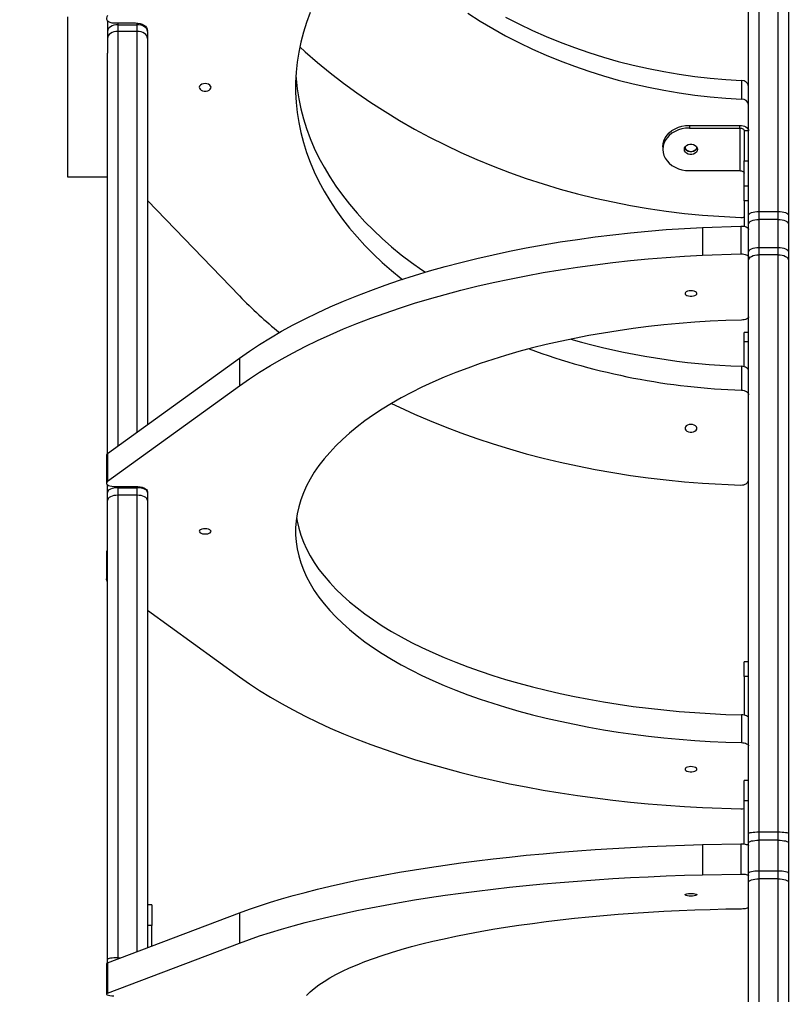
# Model space of a CAD drawing. Header units: millimetres. Extents: x -6600 to 7025, y -6221 to 3623.
# Drawn here: x 2559 to 3079, y 922 to 1581 of the extents above; entities that cross this region are included whole.
import ezdxf

# ---------------------------------------------------------------- set-up
doc = ezdxf.new("R2010")
doc.units = ezdxf.units.MM
doc.layers.add('DIKOM_ОБЪЕКТ', color=7, linetype='Continuous')
doc.layers.add('DIKOM_РАЗМЕР_ОБЪЕКТА', color=7, linetype='Continuous')
doc.styles.add('style1', font='arial.ttf', dxfattribs={"width": 0.8})
doc.dimstyles.new('1-50', dxfattribs={"dimtxt": 300, "dimasz": 200, "dimexe": 100, "dimexo": 0, "dimgap": 100, "dimtad": 1, "dimtxsty": 'style1', "dimcen": 200, "dimclrd": 7, "dimclre": 7, "dimclrt": 7, "dimadec": 1, "dimazin": 2, "dimtfac": 1, "dimtmove": 0, "dimatfit": 2, "dimfxl": 0, "dimlwd": 25, "dimlwe": 18, "dimarcsym": 0})

# ---------------------------------------------------------------- blocks, each defined once
blk = doc.blocks.new('*D1')
at = {"layer": 'Defpoints', "color": 0, "transparency": 16777216}
for p in [(3072.19, 2122.93), (-5486.8, -2868.46), (-2902.59, -2868.46)]:
    blk.add_point(p, dxfattribs=at)
at = {"layer": 'DIKOM_РАЗМЕР_ОБЪЕКТА', "color": 7, "lineweight": 18, "transparency": 16777216}
for p, q in [((3072.19, 2122.93), (-5586.8, 2122.93)), ((-2902.59, -2868.46), (-5586.8, -2868.46))]:
    blk.add_line(p, q, dxfattribs=at)
at = {"layer": 'DIKOM_РАЗМЕР_ОБЪЕКТА', "color": 7, "lineweight": 25, "transparency": 16777216}
blk.add_line((-5486.8, 1922.93), (-5486.8, -2668.46), dxfattribs=at)
at = {"layer": 'DIKOM_РАЗМЕР_ОБЪЕКТА', "color": 7, "transparency": 16777216}
for points in [[(-5520.13, 1922.93), (-5453.46, 1922.93), (-5486.8, 2122.93)], [(-5520.13, -2668.46), (-5453.46, -2668.46), (-5486.8, -2868.46)]]:
    blk.add_solid(points, dxfattribs=at)
at = {"layer": 'DIKOM_РАЗМЕР_ОБЪЕКТА', "color": 7, "transparency": 16777216, "insert": (-5739.97, -512.1), "char_height": 300, "attachment_point": 5, "rotation": 90, "style": 'style1'}
blk.add_mtext('4950', dxfattribs=at)

msp = doc.modelspace()

# ---------------------------------------------------------------- linework, layer by layer
at = {"layer": 'DIKOM_ОБЪЕКТ', "color": 7, "linetype": 'Continuous', "lineweight": 15}
for p, q in [((3052.189, 1448.515), (3052.189, 1800.828)), ((3059.189, 1805.816), (3059.189, 1451.019)), ((3072.189, 1451.019), (3072.189, 1805.816)), ((3079.189, 1800.828), (3079.189, 1448.515)), ((2591.71, 1582.643), (2591.71, 1474.357)), ((2618.71, 1579.952), (2618.71, 1558.031)), ((2622.921, 1578.477), (2637.71, 1578.477)), ((2625.71, 1578.477), (2625.71, 1577.216)), ((2625.71, 1577.216), (2625.71, 1572.811)), ((2625.71, 1577.216), (2638.71, 1577.216)), ((2638.71, 1577.216), (2638.71, 1578.436)), ((2638.71, 1572.811), (2638.71, 1577.216)), ((2638.71, 1572.811), (2625.71, 1572.811)), ((2625.71, 1572.811), (2625.71, 1292.446)), ((2638.71, 1301.85), (2638.71, 1572.811)), ((2645.71, 1572.767), (2645.71, 1573.352)), ((2645.71, 1572.731), (2645.71, 1567.941)), ((2645.71, 1567.941), (2645.71, 1306.913)), ((2618.71, 1287.383), (2618.71, 1558.031)), ((3047.476, 1539.611), (3047.476, 1527.01)), ((3012.19, 1509.222), (3012.19, 1507.422)), ((3012.19, 1509.222), (3046.19, 1509.222)), ((3012.19, 1507.422), (3046.19, 1507.422)), ((3046.19, 1507.422), (3046.19, 1509.222)), ((3046.19, 1507.422), (3046.19, 1478.623)), ((3049.189, 1505.622), (3049.189, 1485.22)), ((3052.189, 1505.622), (3049.189, 1505.622)), ((2994.19, 1494.823), (2994.19, 1493.023)), ((3049.189, 1468.166), (3049.189, 1485.22)), ((3049.189, 1485.22), (3052.189, 1485.22)), ((3012.19, 1478.623), (3046.19, 1478.623)), ((2591.71, 1474.357), (2618.71, 1474.357)), ((3052.189, 1468.166), (3049.189, 1468.166)), ((3049.189, 1458.216), (3049.189, 1468.166)), ((2645.71, 1458.427), (2707.968, 1393.902)), ((3049.189, 1458.216), (3049.189, 1440.978)), ((3052.189, 1458.216), (3049.189, 1458.216)), ((3059.189, 1451.019), (3059.189, 1445.654)), ((3059.189, 1451.019), (3072.189, 1451.019)), ((3072.189, 1445.654), (3072.189, 1451.019)), ((3021.044, 1448.496), (3046.966, 1446.928)), ((3052.189, 1442.524), (3052.189, 1448.515)), ((3059.189, 1445.654), (3059.189, 1426.77)), ((3072.189, 1445.654), (3059.189, 1445.654)), ((3072.189, 1426.77), (3072.189, 1445.654)), ((3079.189, 1448.515), (3079.189, 1442.524)), ((3021.044, 1440.286), (3046.966, 1441.162)), ((3021.044, 1440.286), (3021.044, 1421.502)), ((3046.966, 1441.162), (3046.966, 1422.379)), ((3052.189, 1423.639), (3052.189, 1442.524)), ((3079.189, 1442.524), (3079.189, 1423.639)), ((3059.189, 1426.77), (3059.189, 1421.774)), ((3059.189, 1426.77), (3072.189, 1426.77)), ((3072.189, 1421.774), (3072.189, 1426.77)), ((3021.044, 1421.502), (3046.966, 1422.379)), ((3052.189, 1418.061), (3052.189, 1423.639)), ((3052.189, 1030.53), (3052.189, 1418.061)), ((3059.189, 1421.774), (3059.189, 1031.511)), ((3072.189, 1421.774), (3059.189, 1421.774)), ((3072.189, 1031.511), (3072.189, 1421.774)), ((3079.189, 1423.639), (3079.189, 1418.061)), ((3079.189, 1418.061), (3079.189, 1030.53)), ((3052.189, 1369.275), (3049.189, 1369.275)), ((3049.189, 1362.808), (3049.189, 1369.275)), ((3049.189, 1346.081), (3049.189, 1362.808)), ((3052.189, 1362.808), (3049.189, 1362.808)), ((2618.728, 1287.395), (2707.968, 1351.948)), ((2707.968, 1351.948), (2707.968, 1333.165)), ((3047.476, 1346.343), (3047.476, 1330.219)), ((2618.728, 1268.612), (2707.968, 1333.165)), ((2646.259, 1307.31), (2645.71, 1307.31)), ((2617.921, 1286.177), (2617.921, 1267.393)), ((2618.728, 1287.395), (2618.728, 1268.612)), ((2618.71, 1261.092), (2618.71, 1266.187)), ((3021.044, 1267.336), (3046.966, 1266.08)), ((2618.71, 1255.573), (2618.71, 1261.092)), ((2622.921, 1265.157), (2637.71, 1265.157)), ((2625.71, 1265.157), (2625.71, 1264.222)), ((2625.71, 1264.222), (2625.71, 1259.148)), ((2625.71, 1264.222), (2638.71, 1264.222)), ((2625.71, 1259.148), (2625.71, 946.409)), ((2638.71, 1259.148), (2625.71, 1259.148)), ((2638.71, 1264.222), (2638.71, 1265.129)), ((2638.71, 1259.148), (2638.71, 1264.222)), ((2638.71, 950.536), (2638.71, 1259.148)), ((2645.71, 1261.173), (2645.71, 1261.581)), ((2645.71, 1261.137), (2645.71, 1261.092)), ((2645.71, 1261.092), (2645.71, 1255.573)), ((2618.71, 945.268), (2618.71, 1255.573)), ((2645.71, 1255.573), (2645.71, 953.187)), ((2617.921, 1220.888), (2617.921, 1202.105)), ((2645.71, 1181.369), (2707.968, 1136.333)), ((3052.189, 1146.454), (3049.189, 1146.454)), ((3049.189, 1136.504), (3049.189, 1146.454)), ((3049.189, 1136.504), (3049.189, 1110.486)), ((3052.189, 1136.504), (3049.189, 1136.504)), ((3047.476, 1110.669), (3047.476, 1091.886)), ((3052.189, 1066.328), (3049.189, 1066.328)), ((3049.189, 1052.541), (3049.189, 1066.328)), ((3049.189, 1023.356), (3049.189, 1052.541)), ((3052.189, 1052.541), (3049.189, 1052.541)), ((3021.044, 1047.996), (3046.966, 1047.12)), ((3052.189, 1024.24), (3052.189, 1030.53)), ((3059.189, 1031.511), (3059.189, 1025.879)), ((3059.189, 1031.511), (3072.189, 1031.511)), ((3072.189, 1025.879), (3072.189, 1031.511)), ((3079.189, 1030.53), (3079.189, 1024.24)), ((3021.044, 1022.994), (3046.966, 1023.453)), ((3021.044, 1022.994), (3021.044, 1002.577)), ((3046.966, 1023.453), (3046.966, 1003.036)), ((3052.189, 1003.653), (3052.189, 1024.24)), ((3059.189, 1025.879), (3059.189, 1005.291)), ((3072.189, 1025.879), (3059.189, 1025.879)), ((3072.189, 1005.291), (3072.189, 1025.879)), ((3079.189, 1024.24), (3079.189, 1003.653)), ((3021.044, 1002.577), (3046.966, 1003.036)), ((3052.189, 997.507), (3052.189, 1003.653)), ((3059.189, 1005.291), (3059.189, 999.787)), ((3059.189, 1005.291), (3072.189, 1005.291)), ((3072.189, 999.787), (3072.189, 1005.291)), ((3079.189, 1003.653), (3079.189, 997.507)), ((3052.189, 636.963), (3052.189, 997.507)), ((3059.189, 999.787), (3059.189, 636.702)), ((3072.189, 999.787), (3059.189, 999.787)), ((3072.189, 636.702), (3072.189, 999.787)), ((3079.189, 997.507), (3079.189, 636.963)), ((2618.728, 942.971), (2707.968, 976.758)), ((2648.71, 982.136), (2645.71, 982.136)), ((2648.71, 982.136), (2648.71, 968.349)), ((2707.968, 976.758), (2707.968, 956.342)), ((2648.71, 968.349), (2645.71, 968.349)), ((2648.71, 954.322), (2648.71, 968.349)), ((2618.728, 922.554), (2707.968, 956.342)), ((2618.71, 942.965), (2618.71, 945.268)), ((2618.728, 942.971), (2618.728, 922.554)), ((2625.71, 946.409), (2625.71, 945.615)), ((2625.71, 946.409), (2627.81, 946.409)), ((2617.921, 942.333), (2617.921, 921.917))]:
    msp.add_line(p, q, dxfattribs=at)
at = {"layer": 'DIKOM_ОБЪЕКТ', "color": 7, "linetype": 'Continuous', "lineweight": 15, "flags": 128}
for points in [[(2618.728, 1583.426), (2618.156, 1582.651), (2617.925, 1581.807), (2618.051, 1580.953), (2618.527, 1580.152), (2619.316, 1579.46), (2620.365, 1578.927), (2621.595, 1578.591), (2622.921, 1578.477)], [(2755.714, 1585.529), (2753.258, 1578.893), (2751.148, 1572.209), (2749.386, 1565.484), (2747.973, 1558.724), (2746.913, 1551.939), (2746.206, 1545.134), (2745.851, 1538.319), (2745.851, 1531.499), (2746.206, 1524.683), (2746.913, 1517.879), (2747.973, 1511.093), (2749.386, 1504.334), (2751.148, 1497.609), (2753.258, 1490.924), (2755.714, 1484.289), (2758.513, 1477.709), (2761.652, 1471.193), (2765.128, 1464.747), (2768.936, 1458.379), (2773.072, 1452.096), (2777.533, 1445.904), (2782.312, 1439.811), (2787.405, 1433.823), (2792.806, 1427.946), (2798.509, 1422.188), (2804.508, 1416.555), (2810.796, 1411.053), (2817.366, 1405.687), (2818.092, 1405.117)], [(2862.284, 1585.036), (2870.609, 1579.731), (2879.149, 1574.65), (2887.897, 1569.799), (2896.841, 1565.184), (2905.972, 1560.809), (2915.281, 1556.679), (2924.755, 1552.799), (2934.386, 1549.174), (2944.162, 1545.807), (2954.072, 1542.701), (2964.107, 1539.861), (2974.253, 1537.29), (2984.502, 1534.99), (2994.84, 1532.964), (3005.256, 1531.214), (3015.74, 1529.742), (3026.279, 1528.55), (3036.861, 1527.639), (3047.476, 1527.01)], [(2887.897, 1582.4), (2896.841, 1577.785), (2905.972, 1573.41), (2915.281, 1569.28), (2924.755, 1565.4), (2934.386, 1561.775), (2944.162, 1558.408), (2954.072, 1555.302), (2964.107, 1552.462), (2974.253, 1549.891), (2984.502, 1547.591), (2994.84, 1545.565), (3005.256, 1543.815), (3015.74, 1542.343), (3026.279, 1541.151), (3036.861, 1540.24), (3047.476, 1539.611)], [(2625.71, 1577.216), (2624.345, 1577.13), (2623.032, 1576.875), (2621.822, 1576.46), (2620.761, 1575.902), (2619.89, 1575.223), (2619.243, 1574.447), (2618.845, 1573.606), (2618.71, 1572.731)], [(2637.71, 1578.477), (2639.271, 1578.378), (2640.771, 1578.087), (2642.155, 1577.613), (2643.367, 1576.976), (2644.362, 1576.2), (2645.101, 1575.313), (2645.556, 1574.352), (2645.71, 1573.352)], [(2645.71, 1572.731), (2645.576, 1573.606), (2645.178, 1574.447), (2644.531, 1575.223), (2643.66, 1575.902), (2642.599, 1576.46), (2641.389, 1576.875), (2640.076, 1577.13), (2638.71, 1577.216)], [(2625.71, 1572.811), (2624.345, 1572.718), (2623.032, 1572.441), (2621.822, 1571.991), (2620.761, 1571.385), (2619.89, 1570.647), (2619.243, 1569.805), (2618.845, 1568.891), (2618.71, 1567.941)], [(2645.71, 1567.941), (2645.576, 1568.891), (2645.178, 1569.805), (2644.531, 1570.647), (2643.66, 1571.385), (2642.599, 1571.991), (2641.389, 1572.441), (2640.076, 1572.718), (2638.71, 1572.811)], [(2748.685, 1562.341), (2752.312, 1559.054), (2760.686, 1551.78), (2769.323, 1544.706), (2778.215, 1537.837), (2787.355, 1531.179), (2796.735, 1524.739), (2806.347, 1518.52), (2816.182, 1512.53), (2826.232, 1506.773), (2836.489, 1501.253), (2846.943, 1495.976), (2857.586, 1490.947), (2868.409, 1486.169), (2879.402, 1481.646), (2890.555, 1477.383), (2901.86, 1473.383), (2913.307, 1469.65), (2924.885, 1466.186), (2936.585, 1462.995), (2948.397, 1460.08), (2960.311, 1457.443), (2972.316, 1455.085), (2984.403, 1453.011), (2996.559, 1451.22), (3008.777, 1449.715), (3021.044, 1448.496)], [(2746.055, 1542.971), (2746.206, 1540.807), (2746.913, 1534.002), (2747.973, 1527.217), (2749.386, 1520.457), (2751.148, 1513.732), (2753.258, 1507.048), (2755.714, 1500.412), (2758.513, 1493.833), (2761.652, 1487.317), (2765.128, 1480.871), (2768.936, 1474.503), (2773.072, 1468.219), (2777.533, 1462.028), (2782.312, 1455.934), (2787.405, 1449.946), (2792.806, 1444.07), (2798.509, 1438.312), (2804.508, 1432.679), (2810.796, 1427.176), (2817.366, 1421.811), (2824.211, 1416.589), (2831.323, 1411.515), (2833.617, 1409.95)], [(2684.71, 1537.472), (2683.531, 1537.358), (2682.457, 1537.026), (2681.583, 1536.507), (2680.987, 1535.845), (2680.721, 1535.1), (2680.81, 1534.339), (2681.246, 1533.627), (2681.99, 1533.03), (2682.975, 1532.6), (2684.114, 1532.375), (2685.306, 1532.375), (2686.446, 1532.6), (2687.431, 1533.03), (2688.174, 1533.627), (2688.61, 1534.339), (2688.699, 1535.1), (2688.433, 1535.845), (2687.837, 1536.507), (2686.963, 1537.026), (2685.889, 1537.358), (2684.71, 1537.472)], [(2994.19, 1494.823), (2994.373, 1496.872), (2994.919, 1498.88), (2995.816, 1500.804), (2997.047, 1502.608), (2998.586, 1504.252), (3000.402, 1505.705), (3002.458, 1506.936), (3004.712, 1507.921), (3007.119, 1508.639), (3009.628, 1509.075), (3012.19, 1509.222)], [(3012.19, 1507.422), (3009.628, 1507.275), (3007.119, 1506.839), (3004.712, 1506.121), (3002.458, 1505.136), (3000.402, 1503.905), (2998.586, 1502.452), (2997.047, 1500.807), (2995.816, 1499.004), (2994.919, 1497.079), (2994.373, 1495.072), (2994.19, 1493.023)], [(3046.19, 1509.222), (3047.36, 1509.153), (3048.486, 1508.948), (3049.523, 1508.615), (3050.432, 1508.167), (3051.178, 1507.622), (3051.733, 1506.999), (3052.074, 1506.324), (3052.19, 1505.622)], [(3046.19, 1507.422), (3046.775, 1507.387), (3047.337, 1507.285), (3047.856, 1507.118), (3048.311, 1506.895), (3048.684, 1506.622), (3048.961, 1506.311), (3049.132, 1505.973), (3049.189, 1505.622)], [(3008.789, 1493.023), (3008.968, 1494.014), (3009.488, 1494.926), (3010.308, 1495.683), (3011.362, 1496.224), (3012.564, 1496.507), (3013.816, 1496.507), (3015.017, 1496.224), (3016.071, 1495.683), (3016.891, 1494.926), (3017.411, 1494.014), (3017.589, 1493.023), (3017.411, 1492.031), (3016.891, 1491.12), (3016.071, 1490.362), (3015.017, 1489.821), (3013.816, 1489.539), (3012.564, 1489.539), (3011.362, 1489.821), (3010.308, 1490.362), (3009.488, 1491.12), (3008.968, 1492.031), (3008.789, 1493.023)], [(2994.19, 1493.023), (2994.373, 1490.973), (2994.919, 1488.966), (2995.816, 1487.041), (2997.047, 1485.238), (2998.586, 1483.593), (3000.402, 1482.14), (3002.458, 1480.909), (3004.712, 1479.925), (3007.119, 1479.207), (3009.628, 1478.77), (3012.19, 1478.623)], [(3017.443, 1493.923), (3017.411, 1493.831), (3016.891, 1492.92), (3016.071, 1492.163), (3015.017, 1491.621), (3013.816, 1491.339), (3012.564, 1491.339), (3011.362, 1491.621), (3010.308, 1492.163), (3009.488, 1492.92), (3008.968, 1493.831), (3008.936, 1493.923)], [(3009.208, 1494.519), (3009.29, 1494.111), (3009.725, 1493.223), (3010.469, 1492.477), (3011.454, 1491.94), (3012.594, 1491.659), (3013.786, 1491.659), (3014.925, 1491.94), (3015.91, 1492.477), (3016.654, 1493.223), (3017.089, 1494.111), (3017.171, 1494.515)], [(3046.19, 1478.623), (3046.775, 1478.589), (3047.337, 1478.486), (3047.856, 1478.32), (3048.311, 1478.096), (3048.684, 1477.823), (3048.961, 1477.512), (3049.132, 1477.174), (3049.189, 1476.823)], [(3052.189, 1448.515), (3052.324, 1449.003), (3052.722, 1449.473), (3053.369, 1449.906), (3054.239, 1450.286), (3055.3, 1450.597), (3056.51, 1450.828), (3057.824, 1450.971), (3059.189, 1451.019)], [(3072.189, 1451.019), (3073.555, 1450.971), (3074.868, 1450.828), (3076.078, 1450.597), (3077.139, 1450.286), (3078.009, 1449.906), (3078.656, 1449.473), (3079.055, 1449.003), (3079.189, 1448.515)], [(3052.189, 1442.524), (3052.324, 1443.135), (3052.722, 1443.722), (3053.369, 1444.263), (3054.239, 1444.738), (3055.3, 1445.127), (3056.51, 1445.416), (3057.824, 1445.594), (3059.189, 1445.654)], [(3072.189, 1445.654), (3073.555, 1445.594), (3074.868, 1445.416), (3076.078, 1445.127), (3077.139, 1444.738), (3078.009, 1444.263), (3078.656, 1443.722), (3079.055, 1443.135), (3079.189, 1442.524)], [(2707.968, 1351.948), (2714.623, 1356.607), (2721.581, 1361.176), (2728.835, 1365.651), (2736.379, 1370.03), (2744.207, 1374.309), (2752.312, 1378.483), (2760.686, 1382.549), (2769.323, 1386.503), (2778.215, 1390.343), (2787.355, 1394.065), (2796.735, 1397.665), (2806.347, 1401.141), (2816.182, 1404.49), (2826.232, 1407.708), (2836.489, 1410.794), (2846.943, 1413.744), (2857.586, 1416.555), (2868.409, 1419.226), (2879.402, 1421.754), (2890.555, 1424.138), (2901.86, 1426.373), (2913.307, 1428.46), (2924.885, 1430.397), (2936.585, 1432.18), (2948.397, 1433.81), (2960.311, 1435.284), (2972.316, 1436.602), (2984.403, 1437.762), (2996.559, 1438.763), (3008.777, 1439.604), (3021.044, 1440.286)], [(3046.966, 1441.162), (3047.973, 1441.137), (3048.947, 1441.022), (3049.85, 1440.822), (3050.645, 1440.544), (3051.3, 1440.202), (3051.787, 1439.807), (3052.088, 1439.377), (3052.19, 1438.928)], [(3052.189, 1423.639), (3052.324, 1424.25), (3052.722, 1424.837), (3053.369, 1425.379), (3054.239, 1425.853), (3055.3, 1426.242), (3056.51, 1426.531), (3057.824, 1426.71), (3059.189, 1426.77)], [(3072.189, 1426.77), (3073.555, 1426.71), (3074.868, 1426.531), (3076.078, 1426.242), (3077.139, 1425.853), (3078.009, 1425.379), (3078.656, 1424.837), (3079.055, 1424.25), (3079.189, 1423.639)], [(2707.968, 1333.165), (2714.623, 1337.823), (2721.581, 1342.392), (2728.835, 1346.868), (2736.379, 1351.247), (2744.207, 1355.525), (2752.312, 1359.699), (2760.686, 1363.766), (2769.323, 1367.72), (2778.215, 1371.56), (2787.355, 1375.282), (2796.735, 1378.882), (2806.347, 1382.358), (2816.182, 1385.707), (2826.232, 1388.925), (2836.489, 1392.011), (2846.943, 1394.96), (2857.586, 1397.772), (2868.409, 1400.443), (2879.402, 1402.971), (2890.555, 1405.354), (2901.86, 1407.59), (2913.307, 1409.677), (2924.885, 1411.613), (2936.585, 1413.397), (2948.397, 1415.027), (2960.311, 1416.501), (2972.316, 1417.819), (2984.403, 1418.979), (2996.559, 1419.98), (3008.777, 1420.821), (3021.044, 1421.502)], [(3046.966, 1422.379), (3047.973, 1422.353), (3048.947, 1422.238), (3049.85, 1422.038), (3050.645, 1421.761), (3051.3, 1421.418), (3051.787, 1421.024), (3052.088, 1420.594), (3052.19, 1420.145)], [(3052.189, 1418.061), (3052.324, 1418.785), (3052.722, 1419.482), (3053.369, 1420.124), (3054.239, 1420.686), (3055.3, 1421.148), (3056.51, 1421.491), (3057.824, 1421.702), (3059.189, 1421.774)], [(3072.189, 1421.774), (3073.555, 1421.702), (3074.868, 1421.491), (3076.078, 1421.148), (3077.139, 1420.686), (3078.009, 1420.124), (3078.656, 1419.482), (3079.055, 1418.785), (3079.189, 1418.061)], [(3013.19, 1397.394), (3012.01, 1397.315), (3010.936, 1397.083), (3010.062, 1396.721), (3009.466, 1396.259), (3009.201, 1395.739), (3009.29, 1395.207), (3009.725, 1394.711), (3010.469, 1394.294), (3011.454, 1393.994), (3012.594, 1393.836), (3013.786, 1393.836), (3014.925, 1393.994), (3015.91, 1394.294), (3016.654, 1394.711), (3017.089, 1395.207), (3017.178, 1395.739), (3016.913, 1396.259), (3016.317, 1396.721), (3015.443, 1397.083), (3014.368, 1397.315), (3013.19, 1397.394)], [(3052.19, 1379.845), (3052.101, 1379.424), (3051.836, 1379.019), (3051.406, 1378.643), (3050.825, 1378.31), (3050.114, 1378.031), (3049.3, 1377.818), (3048.41, 1377.677), (3047.476, 1377.613)], [(3047.476, 1377.613), (3036.861, 1377.261), (3026.279, 1376.752), (3015.74, 1376.085), (3005.256, 1375.262), (2994.84, 1374.284), (2984.502, 1373.152), (2974.253, 1371.866), (2964.107, 1370.428), (2954.072, 1368.841), (2944.162, 1367.105), (2934.386, 1365.223), (2924.755, 1363.196), (2915.281, 1361.027), (2905.972, 1358.719), (2896.841, 1356.273), (2887.897, 1353.693), (2879.149, 1350.981), (2870.609, 1348.141), (2862.284, 1345.175), (2854.184, 1342.087), (2846.318, 1338.881), (2838.695, 1335.559), (2831.323, 1332.126), (2824.211, 1328.584), (2817.366, 1324.939), (2810.796, 1321.195), (2804.508, 1317.354), (2798.509, 1313.423), (2792.806, 1309.404), (2787.405, 1305.302), (2782.312, 1301.123), (2777.533, 1296.87), (2773.072, 1292.549), (2768.936, 1288.163), (2765.128, 1283.718), (2761.652, 1279.22), (2758.513, 1274.672), (2755.714, 1270.079), (2753.258, 1265.448), (2751.148, 1260.783), (2749.386, 1256.089), (2747.973, 1251.371), (2746.913, 1246.635), (2746.206, 1241.886), (2745.851, 1237.129), (2745.851, 1232.369), (2746.206, 1227.612), (2746.913, 1222.863), (2747.973, 1218.127), (2749.386, 1213.41), (2751.148, 1208.716), (2753.258, 1204.05), (2755.714, 1199.419), (2758.513, 1194.827), (2761.652, 1190.279), (2765.128, 1185.78), (2768.936, 1181.335), (2773.072, 1176.95), (2777.533, 1172.628), (2782.312, 1168.375), (2787.405, 1164.196), (2792.806, 1160.095), (2798.509, 1156.076), (2804.508, 1152.144), (2810.796, 1148.304), (2817.366, 1144.559), (2824.211, 1140.914), (2831.323, 1137.373), (2838.695, 1133.94), (2846.318, 1130.618), (2854.184, 1127.411), (2862.284, 1124.323), (2870.609, 1121.358), (2879.149, 1118.517), (2887.897, 1115.806), (2896.841, 1113.225), (2905.972, 1110.78), (2915.281, 1108.471), (2924.755, 1106.303), (2934.386, 1104.276), (2944.162, 1102.393), (2954.072, 1100.658), (2964.107, 1099.07), (2974.253, 1097.633), (2984.502, 1096.347), (2994.84, 1095.214), (3005.256, 1094.236), (3015.74, 1093.413), (3026.279, 1092.747), (3036.861, 1092.238), (3047.476, 1091.886)], [(3052.19, 1343.144), (3052.101, 1343.747), (3051.836, 1344.328), (3051.406, 1344.867), (3050.825, 1345.344), (3050.114, 1345.743), (3049.3, 1346.049), (3048.41, 1346.251), (3047.476, 1346.343)], [(3047.476, 1330.219), (3048.41, 1330.128), (3049.3, 1329.925), (3050.114, 1329.619), (3050.825, 1329.22), (3051.406, 1328.743), (3051.836, 1328.204), (3052.101, 1327.623), (3052.19, 1327.021)], [(2810.813, 1321.205), (2816.182, 1318.622), (2826.232, 1314.011), (2836.489, 1309.59), (2846.943, 1305.364), (2857.586, 1301.336), (2868.409, 1297.509), (2879.402, 1293.886), (2890.555, 1290.472), (2901.86, 1287.268), (2913.307, 1284.278), (2924.885, 1281.504), (2936.585, 1278.949), (2948.397, 1276.614), (2960.311, 1274.501), (2972.316, 1272.613), (2984.403, 1270.951), (2996.559, 1269.517), (3008.777, 1268.312), (3021.044, 1267.336)], [(3013.19, 1307.003), (3012.01, 1306.889), (3010.936, 1306.558), (3010.062, 1306.038), (3009.466, 1305.376), (3009.201, 1304.631), (3009.29, 1303.87), (3009.725, 1303.158), (3010.469, 1302.561), (3011.454, 1302.131), (3012.594, 1301.906), (3013.786, 1301.906), (3014.925, 1302.131), (3015.91, 1302.561), (3016.654, 1303.158), (3017.089, 1303.87), (3017.178, 1304.631), (3016.913, 1305.376), (3016.317, 1306.038), (3015.443, 1306.558), (3014.368, 1306.889), (3013.19, 1307.003)], [(2618.728, 1268.612), (2618.156, 1268.071), (2617.925, 1267.482), (2618.051, 1266.886), (2618.527, 1266.327), (2619.316, 1265.844), (2620.365, 1265.472), (2621.595, 1265.237), (2622.921, 1265.157)], [(3046.966, 1266.08), (3047.973, 1266.116), (3048.947, 1266.281), (3049.85, 1266.568), (3050.645, 1266.965), (3051.3, 1267.456), (3051.787, 1268.021), (3052.088, 1268.638), (3052.19, 1269.28)], [(2625.71, 1264.222), (2624.345, 1264.162), (2623.032, 1263.984), (2621.822, 1263.695), (2620.761, 1263.305), (2619.89, 1262.831), (2619.243, 1262.29), (2618.845, 1261.703), (2618.71, 1261.092)], [(2625.71, 1259.148), (2624.345, 1259.079), (2623.032, 1258.876), (2621.822, 1258.545), (2620.761, 1258.101), (2619.89, 1257.559), (2619.243, 1256.941), (2618.845, 1256.271), (2618.71, 1255.573)], [(2637.71, 1265.157), (2639.271, 1265.089), (2640.771, 1264.885), (2642.155, 1264.555), (2643.367, 1264.11), (2644.362, 1263.568), (2645.101, 1262.95), (2645.556, 1262.279), (2645.71, 1261.581)], [(2645.71, 1261.092), (2645.576, 1261.703), (2645.178, 1262.29), (2644.531, 1262.831), (2643.66, 1263.305), (2642.599, 1263.695), (2641.389, 1263.984), (2640.076, 1264.162), (2638.71, 1264.222)], [(2645.71, 1255.573), (2645.576, 1256.271), (2645.178, 1256.941), (2644.531, 1257.559), (2643.66, 1258.101), (2642.599, 1258.545), (2641.389, 1258.876), (2640.076, 1259.079), (2638.71, 1259.148)], [(2746.497, 1244.141), (2746.913, 1241.647), (2747.973, 1236.91), (2749.386, 1232.193), (2751.148, 1227.499), (2753.258, 1222.834), (2755.714, 1218.202), (2758.513, 1213.61), (2761.652, 1209.062), (2765.128, 1204.563), (2768.936, 1200.119), (2773.072, 1195.733), (2777.533, 1191.412), (2782.312, 1187.159), (2787.405, 1182.979), (2792.806, 1178.878), (2798.509, 1174.859), (2804.508, 1170.927), (2810.796, 1167.087), (2817.366, 1163.342), (2824.211, 1159.697), (2831.323, 1156.156), (2838.695, 1152.723), (2846.318, 1149.401), (2854.184, 1146.194), (2862.284, 1143.107), (2870.609, 1140.141), (2879.149, 1137.3), (2887.897, 1134.589), (2896.841, 1132.009), (2905.972, 1129.563), (2915.281, 1127.255), (2924.755, 1125.086), (2934.386, 1123.059), (2944.162, 1121.177), (2954.072, 1119.441), (2964.107, 1117.853), (2974.253, 1116.416), (2984.502, 1115.13), (2994.84, 1113.998), (3005.256, 1113.019), (3015.74, 1112.197), (3026.279, 1111.53), (3036.861, 1111.021), (3047.476, 1110.669)], [(2684.71, 1236.538), (2683.531, 1236.459), (2682.457, 1236.227), (2681.583, 1235.864), (2680.987, 1235.403), (2680.721, 1234.883), (2680.81, 1234.351), (2681.246, 1233.855), (2681.99, 1233.438), (2682.975, 1233.138), (2684.114, 1232.98), (2685.306, 1232.98), (2686.446, 1233.138), (2687.431, 1233.438), (2688.174, 1233.855), (2688.61, 1234.351), (2688.699, 1234.883), (2688.433, 1235.403), (2687.837, 1235.864), (2686.963, 1236.227), (2685.889, 1236.459), (2684.71, 1236.538)], [(2618.728, 1200.887), (2618.156, 1201.428), (2617.925, 1202.017), (2618.051, 1202.612), (2618.527, 1203.172), (2618.71, 1203.311)], [(2707.968, 1136.333), (2714.623, 1131.675), (2721.581, 1127.106), (2728.835, 1122.63), (2736.379, 1118.251), (2744.207, 1113.973), (2752.312, 1109.799), (2760.686, 1105.733), (2769.323, 1101.778), (2778.215, 1097.939), (2787.355, 1094.217), (2796.735, 1090.616), (2806.347, 1087.14), (2816.182, 1083.792), (2826.232, 1080.573), (2836.489, 1077.488), (2846.943, 1074.538), (2857.586, 1071.727), (2868.409, 1069.056), (2879.402, 1066.527), (2890.555, 1064.144), (2901.86, 1061.908), (2913.307, 1059.821), (2924.885, 1057.885), (2936.585, 1056.101), (2948.397, 1054.472), (2960.311, 1052.997), (2972.316, 1051.68), (2984.403, 1050.52), (2996.559, 1049.519), (3008.777, 1048.677), (3021.044, 1047.996)], [(3052.19, 1108.437), (3052.101, 1108.857), (3051.836, 1109.263), (3051.406, 1109.639), (3050.825, 1109.972), (3050.114, 1110.25), (3049.3, 1110.464), (3048.41, 1110.605), (3047.476, 1110.669)], [(3047.476, 1091.886), (3048.41, 1091.822), (3049.3, 1091.681), (3050.114, 1091.467), (3050.825, 1091.189), (3051.406, 1090.856), (3051.836, 1090.48), (3052.101, 1090.074), (3052.19, 1089.654)], [(3013.19, 1075.682), (3012.01, 1075.603), (3010.936, 1075.371), (3010.062, 1075.008), (3009.466, 1074.547), (3009.201, 1074.027), (3009.29, 1073.495), (3009.725, 1072.999), (3010.469, 1072.582), (3011.454, 1072.282), (3012.594, 1072.124), (3013.786, 1072.124), (3014.925, 1072.282), (3015.91, 1072.582), (3016.654, 1072.999), (3017.089, 1073.495), (3017.178, 1074.027), (3016.913, 1074.547), (3016.317, 1075.008), (3015.443, 1075.371), (3014.368, 1075.603), (3013.19, 1075.682)], [(3052.189, 1030.53), (3052.324, 1030.721), (3052.722, 1030.905), (3053.369, 1031.075), (3054.239, 1031.224), (3055.3, 1031.346), (3056.51, 1031.436), (3057.824, 1031.492), (3059.189, 1031.511)], [(3072.189, 1031.511), (3073.555, 1031.492), (3074.868, 1031.436), (3076.078, 1031.346), (3077.139, 1031.224), (3078.009, 1031.075), (3078.656, 1030.905), (3079.055, 1030.721), (3079.189, 1030.53)], [(2707.968, 976.758), (2714.623, 979.196), (2721.581, 981.588), (2728.835, 983.93), (2736.379, 986.222), (2744.207, 988.462), (2752.312, 990.646), (2760.686, 992.775), (2769.323, 994.844), (2778.215, 996.854), (2787.355, 998.802), (2796.735, 1000.687), (2806.347, 1002.506), (2816.182, 1004.259), (2826.232, 1005.943), (2836.489, 1007.558), (2846.943, 1009.102), (2857.586, 1010.574), (2868.409, 1011.972), (2879.402, 1013.295), (2890.555, 1014.542), (2901.86, 1015.712), (2913.307, 1016.805), (2924.885, 1017.818), (2936.585, 1018.752), (2948.397, 1019.605), (2960.311, 1020.376), (2972.316, 1021.066), (2984.403, 1021.673), (2996.559, 1022.197), (3008.777, 1022.637), (3021.044, 1022.994)], [(3046.966, 1023.453), (3047.973, 1023.44), (3048.947, 1023.379), (3049.85, 1023.275), (3050.645, 1023.13), (3051.3, 1022.95), (3051.787, 1022.744), (3052.088, 1022.518), (3052.19, 1022.284)], [(3052.189, 1024.24), (3052.324, 1024.56), (3052.722, 1024.867), (3053.369, 1025.151), (3054.239, 1025.399), (3055.3, 1025.603), (3056.51, 1025.754), (3057.824, 1025.847), (3059.189, 1025.879)], [(3072.189, 1025.879), (3073.555, 1025.847), (3074.868, 1025.754), (3076.078, 1025.603), (3077.139, 1025.399), (3078.009, 1025.151), (3078.656, 1024.867), (3079.055, 1024.56), (3079.189, 1024.24)], [(2707.968, 956.342), (2714.623, 958.78), (2721.581, 961.171), (2728.835, 963.514), (2736.379, 965.806), (2744.207, 968.045), (2752.312, 970.23), (2760.686, 972.358), (2769.323, 974.428), (2778.215, 976.438), (2787.355, 978.385), (2796.735, 980.27), (2806.347, 982.089), (2816.182, 983.842), (2826.232, 985.526), (2836.489, 987.141), (2846.943, 988.685), (2857.586, 990.157), (2868.409, 991.555), (2879.402, 992.878), (2890.555, 994.125), (2901.86, 995.296), (2913.307, 996.388), (2924.885, 997.401), (2936.585, 998.335), (2948.397, 999.188), (2960.311, 999.96), (2972.316, 1000.649), (2984.403, 1001.256), (2996.559, 1001.78), (3008.777, 1002.221), (3021.044, 1002.577)], [(3046.966, 1003.036), (3047.973, 1003.023), (3048.947, 1002.963), (3049.85, 1002.858), (3050.645, 1002.713), (3051.3, 1002.533), (3051.787, 1002.327), (3052.088, 1002.102), (3052.19, 1001.867)], [(3052.189, 1003.653), (3052.324, 1003.972), (3052.722, 1004.28), (3053.369, 1004.563), (3054.239, 1004.811), (3055.3, 1005.015), (3056.51, 1005.167), (3057.824, 1005.26), (3059.189, 1005.291)], [(3072.189, 1005.291), (3073.555, 1005.26), (3074.868, 1005.167), (3076.078, 1005.015), (3077.139, 1004.811), (3078.009, 1004.563), (3078.656, 1004.28), (3079.055, 1003.972), (3079.189, 1003.653)], [(3052.189, 997.507), (3052.324, 997.951), (3052.722, 998.379), (3053.369, 998.774), (3054.239, 999.119), (3055.3, 999.403), (3056.51, 999.613), (3057.824, 999.743), (3059.189, 999.787)], [(3072.189, 999.787), (3073.555, 999.743), (3074.868, 999.613), (3076.078, 999.403), (3077.139, 999.119), (3078.009, 998.774), (3078.656, 998.379), (3079.055, 997.951), (3079.189, 997.507)], [(3013.19, 988.087), (3012.01, 988.128), (3010.936, 988.249), (3010.062, 988.439), (3009.466, 988.681), (3009.201, 988.953), (3009.29, 989.231), (3009.725, 989.491), (3010.469, 989.709), (3011.454, 989.866), (3012.594, 989.949), (3013.786, 989.949), (3014.925, 989.866), (3015.91, 989.709), (3016.654, 989.491), (3017.089, 989.231), (3017.178, 988.953), (3016.913, 988.681), (3016.317, 988.439), (3015.443, 988.249), (3014.368, 988.128), (3013.19, 988.087)], [(2753.258, 920.899), (2755.714, 923.323), (2758.513, 925.726), (2761.652, 928.107), (2765.128, 930.461), (2768.936, 932.788), (2773.072, 935.083), (2777.533, 937.345), (2782.312, 939.571), (2787.405, 941.758), (2792.806, 943.905), (2798.509, 946.008), (2804.508, 948.066), (2810.796, 950.076), (2817.366, 952.036), (2824.211, 953.944), (2831.323, 955.797), (2838.695, 957.594), (2846.318, 959.333), (2854.184, 961.012), (2862.284, 962.628), (2870.609, 964.18), (2879.149, 965.667), (2887.897, 967.086), (2896.841, 968.436), (2905.972, 969.716), (2915.281, 970.925), (2924.755, 972.06), (2934.386, 973.121), (2944.162, 974.106), (2954.072, 975.014), (2964.107, 975.845), (2974.253, 976.598), (2984.502, 977.271), (2994.84, 977.863), (3005.256, 978.375), (3015.74, 978.806), (3026.279, 979.155), (3036.861, 979.421), (3047.476, 979.605)], [(3047.476, 979.605), (3048.41, 979.639), (3049.3, 979.713), (3050.114, 979.825), (3050.825, 979.97), (3051.406, 980.145), (3051.836, 980.342), (3052.101, 980.554), (3052.19, 980.774)], [(2618.728, 942.971), (2618.156, 942.688), (2617.925, 942.379), (2617.921, 942.333)], [(2625.71, 946.409), (2624.345, 946.388), (2623.032, 946.323), (2621.822, 946.217), (2620.761, 946.075), (2619.89, 945.902), (2619.243, 945.705), (2618.845, 945.49), (2618.71, 945.268)], [(2618.728, 922.554), (2618.156, 922.271), (2617.925, 921.963), (2618.051, 921.651), (2618.527, 921.358), (2619.316, 921.105), (2620.365, 920.911), (2621.595, 920.788), (2622.921, 920.746)]]:
    msp.add_lwpolyline(points, dxfattribs=at)
at = {"layer": 'DIKOM_ОБЪЕКТ', "color": 7, "linetype": 'Continuous', "lineweight": 15}
for centre, radius, start, end in [((3047.701, 1535.098), 4.519, 6.60754, 92.852091), ((3047.701, 1522.496), 4.519, 6.605712, 92.852232), ((3047.202, 1452.996), 6.073, 267.776596, 289.103397), ((2930.266, 1609.195), 309.464, 224.082788, 230.853982), ((3063.334, 1816.256), 470.181, 253.793603, 268.067153), ((3061.897, 1788.666), 458.673, 249.82632, 268.198341), ((2619.386, 1286.082), 1.468, 116.621532, 176.314619), ((2619.565, 1220.674), 1.658, 121.016726, 172.554564), ((3047.216, 1057.607), 10.49, 268.639112, 280.845452)]:
    msp.add_arc(centre, radius, start, end, dxfattribs=at)

# ---------------------------------------------------------------- dimensions: what is measured, and where the dimension line sits
at = {"layer": 'DIKOM_РАЗМЕР_ОБЪЕКТА'}
dim = msp.add_linear_dim(base=(-5486.798, -2868.463), p1=(3072.189, 2122.925), p2=(-2902.586, -2868.463), angle=90, text='4950', dimstyle='1-50', dxfattribs=at)
dim.commit()
dim.dimension.update_dxf_attribs({"geometry": '*D1', "text_midpoint": (-5486.798, -512.097), "dimtype": 160})

doc.saveas('drawing.dxf')
